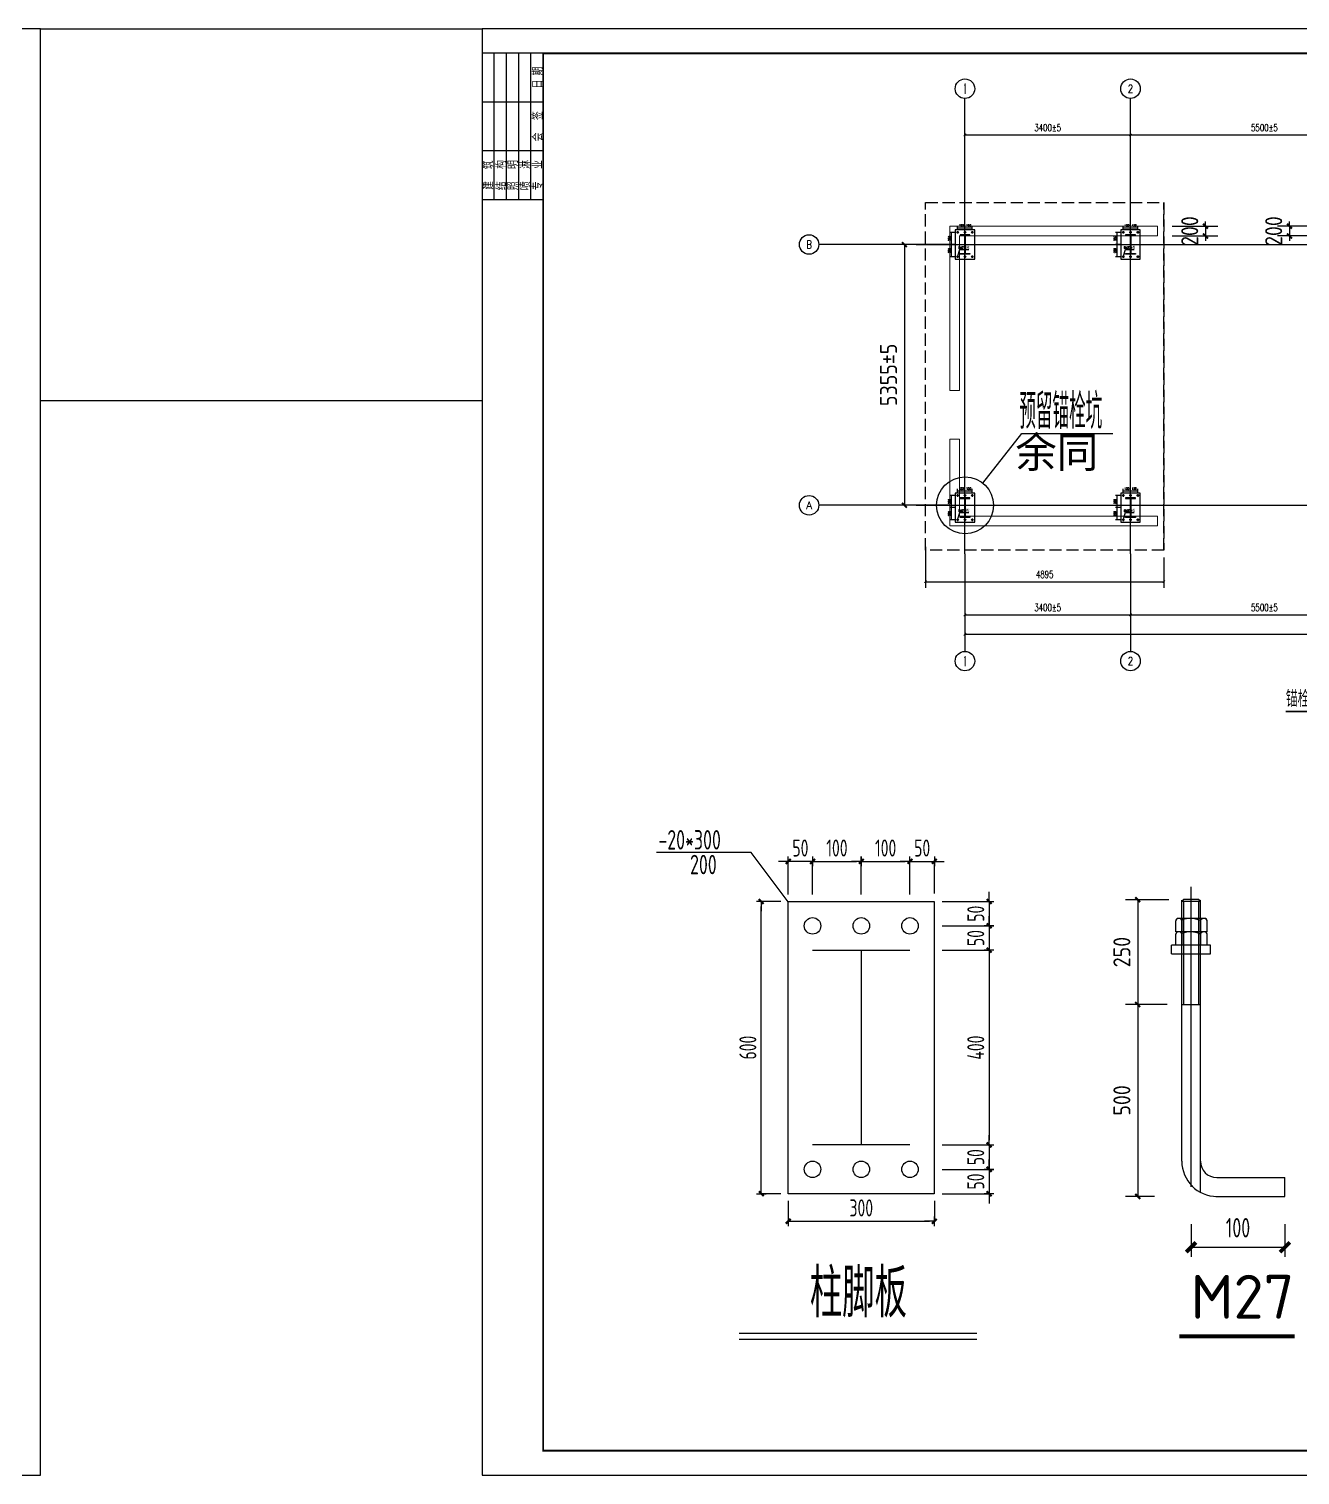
# Model space of a CAD drawing. Extents: x 1129386 to 1651949, y 463500 to 493200.
# Drawn here: x 1222314 to 1248415, y 463500 to 493200 of the extents above; entities that cross this region are included whole.
import ezdxf
from ezdxf.enums import TextEntityAlignment as Align

# ---------------------------------------------------------------- set-up
doc = ezdxf.new("R2010")
doc.units = 0
doc.header["$LTSCALE"] = 1000
doc.header["$MEASUREMENT"] = 0
for name, pattern in [('CENTER', [50.8, 31.75, -6.35, 6.35, -6.35]), ('DASH', [0.35, 0.25, -0.1]), ('DASHED', [4.8, 4, -0.8])]:
    doc.linetypes.add(name, pattern=pattern)
for name, color, linetype in [('1', 7, 'Continuous'), ('2', 3, 'CENTER'), ('3', 4, 'DASHED'), ('5', 2, 'Continuous'), ('8', 8, 'Continuous'), ('9', 3, 'Continuous'), ('AXIS', 3, 'Continuous'), ('AXIS_TEXT', 7, 'Continuous'), ('DIM_LEAD', 3, 'Continuous'), ('DIM_SYMB', 3, 'Continuous'), ('DOTE', 1, 'Continuous'), ('PUB_DIM', 3, 'Continuous'), ('PUB_TEXT', 7, 'Continuous')]:
    doc.layers.add(name, color=color, linetype=linetype)
doc.styles.add('_TCH_AXIS', font='COMPLEX', dxfattribs={"bigfont": 'GBCBIG'})
doc.styles.add('_TCH_DIM', font='SIMPLEX', dxfattribs={"bigfont": 'GBCBIG'})
doc.styles.add('COMPLEX', font='COMPLEX')
doc.styles.add('DIM_FONT', font='SIMPLEX', dxfattribs={"width": 0.7, "bigfont": 'GBCBIG'})
doc.styles.add('HZ', font='tssdeng.shx', dxfattribs={"width": 0.7, "bigfont": 'tssdchn.shx'})
doc.styles.get("Standard").update_dxf_attribs({"font": 'gbenor.shx', "bigfont": 'gbcbig.shx'})
doc.styles.add('TSSD_Rein', font='tssdeng.shx', dxfattribs={"width": 0.7, "bigfont": 'tssdchn.shx'})
doc.dimstyles.new('1-1', dxfattribs={"dimscale": 100, "dimtxt": 3.5, "dimasz": 1, "dimexe": 0, "dimexo": 1.5, "dimgap": 1, "dimtad": 1, "dimdec": 0, "dimzin": 0, "dimdsep": 46, "dimtxsty": 'HZ', "dimblk": 'TJDIM', "dimcen": 0, "dimclrd": 3, "dimclre": 3, "dimclrt": 7, "dimaunit": 1, "dimadec": 0, "dimazin": 0, "dimtfac": 1, "dimtdec": 0, "dimtix": 1, "dimtmove": 2, "dimatfit": 3, "dimldrblk": 'TJDIM', "dimfxl": 0, "dimtolj": 1, "dimarcsym": 0})
doc.dimstyles.new('_TCH_ARCH&&100', dxfattribs={"dimtxt": 400, "dimasz": 200, "dimexe": 200, "dimexo": 100, "dimgap": 200, "dimtad": 1, "dimdec": 0, "dimzin": 0, "dimdsep": 46, "dimtxsty": 'TSSD_Rein', "dimblk": 'ARCHTICK', "dimcen": 0.09, "dimclrd": 3, "dimclre": 3, "dimclrt": 7, "dimazin": 2, "dimtfac": 1, "dimtdec": 0, "dimtix": 1, "dimtmove": 2, "dimatfit": 3, "dimfxl": 0, "dimtolj": 1, "dimtzin": 0, "dimarcsym": 0})
doc.dimstyles.new('DIMN15', dxfattribs={"dimscale": 0.15, "dimtxt": 300, "dimasz": 100, "dimexe": 250, "dimexo": 300, "dimgap": 150, "dimtad": 1, "dimdec": 0, "dimzin": 0, "dimdsep": 46, "dimtxsty": 'DIM_FONT', "dimblk": 'ARCHTICK', "dimcen": 0.09, "dimclrt": 7, "dimazin": 2, "dimtfac": 1, "dimtdec": 0, "dimtix": 1, "dimtmove": 2, "dimatfit": 3, "dimldrblk": 'ARCHTICK', "dimfxl": 0, "dimtolj": 1, "dimtzin": 0, "dimarcsym": 0})
doc.dimstyles.new('DIMN50', dxfattribs={"dimscale": 0.5, "dimtxt": 300, "dimasz": 100, "dimexe": 250, "dimexo": 300, "dimgap": 150, "dimtad": 1, "dimdec": 0, "dimzin": 0, "dimdsep": 46, "dimtxsty": 'DIM_FONT', "dimblk": 'ARCHTICK', "dimcen": 0.09, "dimclrt": 7, "dimazin": 2, "dimtfac": 1, "dimtdec": 0, "dimtix": 1, "dimtmove": 2, "dimatfit": 3, "dimldrblk": 'ARCHTICK', "dimfxl": 0, "dimtolj": 1, "dimtzin": 0, "dimarcsym": 0})
doc.dimstyles.get("Standard").update_dxf_attribs({"dimscale": 100, "dimtxt": 3.5, "dimasz": 1, "dimexe": 2.5, "dimexo": 3, "dimgap": 1.5, "dimtad": 1, "dimdec": 0, "dimzin": 0, "dimdsep": 46, "dimtxsty": 'Standard', "dimblk": 'ARCHTICK', "dimcen": 0.09, "dimadec": 0, "dimazin": 0, "dimtfac": 1, "dimtdec": 0, "dimtix": 1, "dimtmove": 2, "dimatfit": 3, "dimldrblk": 'ARCHTICK', "dimfxl": 0, "dimtolj": 1, "dimtzin": 0, "dimarcsym": 0})

# ---------------------------------------------------------------- blocks, each defined once
blk = doc.blocks.new('_ArchTick')
at = {"color": 0, "linetype": 'ByBlock', "const_width": 0.4}
blk.add_lwpolyline([(-0.5, -0.5), (0.5, 0.5)], dxfattribs=at)
blk = doc.blocks.new('*D59')
at = {"layer": '1', "color": 3, "lineweight": -2}
for p, q in [((1246176, 468656), (1246176, 467980)), ((1248103, 468656), (1248103, 467980)), ((1246176, 468180), (1248103, 468180))]:
    blk.add_line(p, q, dxfattribs=at)
at = {"layer": 'Defpoints', "color": 0}
for p in [(1246176, 468756), (1248103, 468756), (1248103, 468180)]:
    blk.add_point(p, dxfattribs=at)
at = {"layer": '1', "color": 3, "lineweight": -2, "xscale": 200, "yscale": 200, "zscale": 200, "rotation": 180}
blk.add_blockref('_ArchTick', (1246176, 468180), dxfattribs=at)
at = {"layer": '1', "color": 3, "lineweight": -2, "xscale": 200, "yscale": 200, "zscale": 200}
blk.add_blockref('_ArchTick', (1248103, 468180), dxfattribs=at)
at = {"layer": '1', "color": 7, "insert": (1247140, 468580), "char_height": 400, "attachment_point": 5, "style": 'TSSD_Rein'}
blk.add_mtext('\\A1;100', dxfattribs=at)
blk = doc.blocks.new('TJDIM')
at = {"color": 2, "const_width": 0.45}
blk.add_lwpolyline([(-0.5, -0.5), (0.5, 0.5)], dxfattribs=at)
at = {"layer": '9', "color": 3, "linetype": 'Continuous'}
for p, q in [((0, 0), (-2, 0)), ((0, -1), (0, 1))]:
    blk.add_line(p, q, dxfattribs=at)
blk = doc.blocks.new('*D60')
at = {"layer": '1', "color": 3, "lineweight": -2}
for p, q in [((1238405, 475426), (1238405, 476103)), ((1239405, 475426), (1239405, 476103))]:
    blk.add_line(p, q, dxfattribs=at)
at = {"layer": '1', "color": 3, "linetype": 'ByBlock', "lineweight": -2}
blk.add_line((1238505, 476103), (1239305, 476103), dxfattribs=at)
at = {"layer": 'Defpoints', "color": 0}
for p in [(1239405, 476103), (1238405, 475276), (1239405, 475276)]:
    blk.add_point(p, dxfattribs=at)
at = {"layer": '1', "color": 3, "lineweight": -2, "xscale": 100, "yscale": 100, "zscale": 100, "rotation": 180}
blk.add_blockref('TJDIM', (1238405, 476103), dxfattribs=at)
at = {"layer": '1', "color": 3, "lineweight": -2, "xscale": 100, "yscale": 100, "zscale": 100}
blk.add_blockref('TJDIM', (1239405, 476103), dxfattribs=at)
at = {"layer": '1', "color": 7, "insert": (1238905, 476378), "char_height": 350, "attachment_point": 5, "style": 'HZ'}
blk.add_mtext('\\A1;100', dxfattribs=at)
blk = doc.blocks.new('*D61')
at = {"layer": '1', "color": 3, "linetype": 'ByBlock', "lineweight": -2}
for p, q in [((1237805, 476103), (1237705, 476103)), ((1238405, 476103), (1237905, 476103)), ((1238505, 476103), (1238605, 476103))]:
    blk.add_line(p, q, dxfattribs=at)
at = {"layer": '1', "color": 3, "lineweight": -2}
for p, q in [((1237905, 475426), (1237905, 476103)), ((1238405, 475426), (1238405, 476103))]:
    blk.add_line(p, q, dxfattribs=at)
at = {"layer": 'Defpoints', "color": 0}
for p in [(1237905, 476103), (1237905, 475276), (1238405, 475276)]:
    blk.add_point(p, dxfattribs=at)
at = {"layer": '1', "color": 3, "lineweight": -2, "xscale": 100, "yscale": 100, "zscale": 100}
blk.add_blockref('TJDIM', (1237905, 476103), dxfattribs=at)
at = {"layer": '1', "color": 3, "lineweight": -2, "xscale": 100, "yscale": 100, "zscale": 100, "rotation": 180}
blk.add_blockref('TJDIM', (1238405, 476103), dxfattribs=at)
at = {"layer": '1', "color": 7, "insert": (1238155, 476378), "char_height": 350, "attachment_point": 5, "style": 'HZ'}
blk.add_mtext('\\A1;50', dxfattribs=at)
blk = doc.blocks.new('*D62')
at = {"layer": '1', "color": 3, "lineweight": -2}
for p, q in [((1239405, 475426), (1239405, 476103)), ((1240405, 475426), (1240405, 476103))]:
    blk.add_line(p, q, dxfattribs=at)
at = {"layer": '1', "color": 3, "linetype": 'ByBlock', "lineweight": -2}
blk.add_line((1239505, 476103), (1240305, 476103), dxfattribs=at)
at = {"layer": 'Defpoints', "color": 0}
for p in [(1240405, 476103), (1239405, 475276), (1240405, 475276)]:
    blk.add_point(p, dxfattribs=at)
at = {"layer": '1', "color": 3, "lineweight": -2, "xscale": 100, "yscale": 100, "zscale": 100, "rotation": 180}
blk.add_blockref('TJDIM', (1239405, 476103), dxfattribs=at)
at = {"layer": '1', "color": 3, "lineweight": -2, "xscale": 100, "yscale": 100, "zscale": 100}
blk.add_blockref('TJDIM', (1240405, 476103), dxfattribs=at)
at = {"layer": '1', "color": 7, "insert": (1239905, 476378), "char_height": 350, "attachment_point": 5, "style": 'HZ'}
blk.add_mtext('\\A1;100', dxfattribs=at)
blk = doc.blocks.new('*D63')
at = {"layer": '1', "color": 3, "linetype": 'ByBlock', "lineweight": -2}
for p, q in [((1240305, 476103), (1240205, 476103)), ((1240405, 476103), (1240905, 476103)), ((1241005, 476103), (1241105, 476103))]:
    blk.add_line(p, q, dxfattribs=at)
at = {"layer": '1', "color": 3, "lineweight": -2}
for p, q in [((1240405, 475426), (1240405, 476103)), ((1240905, 475441), (1240905, 476103))]:
    blk.add_line(p, q, dxfattribs=at)
at = {"layer": 'Defpoints', "color": 0}
for p in [(1240905, 476103), (1240405, 475276), (1240905, 475291)]:
    blk.add_point(p, dxfattribs=at)
at = {"layer": '1', "color": 3, "lineweight": -2, "xscale": 100, "yscale": 100, "zscale": 100}
blk.add_blockref('TJDIM', (1240405, 476103), dxfattribs=at)
at = {"layer": '1', "color": 3, "lineweight": -2, "xscale": 100, "yscale": 100, "zscale": 100, "rotation": 180}
blk.add_blockref('TJDIM', (1240905, 476103), dxfattribs=at)
at = {"layer": '1', "color": 7, "insert": (1240655, 476378), "char_height": 350, "attachment_point": 5, "style": 'HZ'}
blk.add_mtext('\\A1;50', dxfattribs=at)
blk = doc.blocks.new('*D64')
at = {"layer": '1', "color": 3, "linetype": 'ByBlock', "lineweight": -2}
for p, q in [((1242030, 474879), (1242030, 474979)), ((1242030, 474779), (1242030, 474279)), ((1242030, 474179), (1242030, 474079))]:
    blk.add_line(p, q, dxfattribs=at)
at = {"layer": '1', "color": 3, "lineweight": -2}
for p, q in [((1241063, 474779), (1242030, 474779)), ((1241063, 474279), (1242030, 474279))]:
    blk.add_line(p, q, dxfattribs=at)
at = {"layer": 'Defpoints', "color": 0}
for p in [(1240913, 474779), (1240913, 474279), (1242030, 474279)]:
    blk.add_point(p, dxfattribs=at)
at = {"layer": '1', "color": 3, "lineweight": -2, "xscale": 100, "yscale": 100, "zscale": 100}
for p, rotation in [((1242030, 474779), 270), ((1242030, 474279), 90)]:
    blk.add_blockref('TJDIM', p, dxfattribs=dict(at, rotation=rotation))
at = {"layer": '1', "color": 7, "insert": (1241755, 474529), "char_height": 350, "attachment_point": 5, "rotation": 90, "style": 'HZ'}
blk.add_mtext('\\A1;50', dxfattribs=at)
blk = doc.blocks.new('*D65')
at = {"layer": '1', "color": 3, "lineweight": -2}
for p, q in [((1241063, 474279), (1242030, 474279)), ((1241063, 470279), (1242030, 470279))]:
    blk.add_line(p, q, dxfattribs=at)
at = {"layer": '1', "color": 3, "linetype": 'ByBlock', "lineweight": -2}
blk.add_line((1242030, 474179), (1242030, 470379), dxfattribs=at)
at = {"layer": 'Defpoints', "color": 0}
for p in [(1240913, 474279), (1240913, 470279), (1242030, 470279)]:
    blk.add_point(p, dxfattribs=at)
at = {"layer": '1', "color": 3, "lineweight": -2, "xscale": 100, "yscale": 100, "zscale": 100}
for p, rotation in [((1242030, 474279), 90), ((1242030, 470279), 270)]:
    blk.add_blockref('TJDIM', p, dxfattribs=dict(at, rotation=rotation))
at = {"layer": '1', "color": 7, "insert": (1241755, 472279), "char_height": 350, "attachment_point": 5, "rotation": 90, "style": 'HZ'}
blk.add_mtext('\\A1;400', dxfattribs=at)
blk = doc.blocks.new('*D66')
at = {"layer": '1', "color": 3, "linetype": 'ByBlock', "lineweight": -2}
for p, q in [((1242030, 470379), (1242030, 470479)), ((1242030, 470279), (1242030, 469779)), ((1242030, 469679), (1242030, 469579))]:
    blk.add_line(p, q, dxfattribs=at)
at = {"layer": '1', "color": 3, "lineweight": -2}
for p, q in [((1241063, 470279), (1242030, 470279)), ((1241063, 469779), (1242030, 469779))]:
    blk.add_line(p, q, dxfattribs=at)
at = {"layer": 'Defpoints', "color": 0}
for p in [(1240913, 470279), (1240913, 469779), (1242030, 469779)]:
    blk.add_point(p, dxfattribs=at)
at = {"layer": '1', "color": 3, "lineweight": -2, "xscale": 100, "yscale": 100, "zscale": 100}
for p, rotation in [((1242030, 470279), 270), ((1242030, 469779), 90)]:
    blk.add_blockref('TJDIM', p, dxfattribs=dict(at, rotation=rotation))
at = {"layer": '1', "color": 7, "insert": (1241755, 470029), "char_height": 350, "attachment_point": 5, "rotation": 90, "style": 'HZ'}
blk.add_mtext('\\A1;50', dxfattribs=at)
blk = doc.blocks.new('*D67')
at = {"layer": '1', "color": 3, "lineweight": -2}
for p, q in [((1237905, 469129), (1237905, 468712)), ((1240905, 469129), (1240905, 468712))]:
    blk.add_line(p, q, dxfattribs=at)
at = {"layer": '1', "color": 3, "linetype": 'ByBlock', "lineweight": -2}
blk.add_line((1238005, 468712), (1240805, 468712), dxfattribs=at)
at = {"layer": 'Defpoints', "color": 0}
for p in [(1237905, 469279), (1240905, 469279), (1240905, 468712)]:
    blk.add_point(p, dxfattribs=at)
at = {"layer": '1', "color": 3, "lineweight": -2, "xscale": 100, "yscale": 100, "zscale": 100, "rotation": 180}
blk.add_blockref('TJDIM', (1237905, 468712), dxfattribs=at)
at = {"layer": '1', "color": 3, "lineweight": -2, "xscale": 100, "yscale": 100, "zscale": 100}
blk.add_blockref('TJDIM', (1240905, 468712), dxfattribs=at)
at = {"layer": '1', "color": 7, "insert": (1239405, 468987), "char_height": 350, "attachment_point": 5, "style": 'HZ'}
blk.add_mtext('\\A1;300', dxfattribs=at)
blk = doc.blocks.new('*D68')
at = {"layer": '1', "color": 3, "lineweight": -2}
for p, q in [((1237755, 475279), (1237351, 475279)), ((1237755, 469279), (1237351, 469279))]:
    blk.add_line(p, q, dxfattribs=at)
at = {"layer": '1', "color": 3, "linetype": 'ByBlock', "lineweight": -2}
blk.add_line((1237351, 469379), (1237351, 475179), dxfattribs=at)
at = {"layer": 'Defpoints', "color": 0}
for p in [(1237351, 475279), (1237905, 475279), (1237905, 469279)]:
    blk.add_point(p, dxfattribs=at)
at = {"layer": '1', "color": 3, "lineweight": -2, "xscale": 100, "yscale": 100, "zscale": 100}
for p, rotation in [((1237351, 475279), 90), ((1237351, 469279), 270)]:
    blk.add_blockref('TJDIM', p, dxfattribs=dict(at, rotation=rotation))
at = {"layer": '1', "color": 7, "insert": (1237076, 472279), "char_height": 350, "attachment_point": 5, "rotation": 90, "style": 'HZ'}
blk.add_mtext('\\A1;600', dxfattribs=at)
blk = doc.blocks.new('*D69')
at = {"layer": '1', "color": 3, "lineweight": -2}
for p, q in [((1241063, 475279), (1242030, 475279)), ((1241063, 474779), (1242030, 474779))]:
    blk.add_line(p, q, dxfattribs=at)
at = {"layer": '1', "color": 3, "linetype": 'ByBlock', "lineweight": -2}
for p, q in [((1242030, 475379), (1242030, 475479)), ((1242030, 475279), (1242030, 474779)), ((1242030, 474679), (1242030, 474579))]:
    blk.add_line(p, q, dxfattribs=at)
at = {"layer": 'Defpoints', "color": 0}
for p in [(1240913, 475279), (1240913, 474779), (1242030, 474779)]:
    blk.add_point(p, dxfattribs=at)
at = {"layer": '1', "color": 3, "lineweight": -2, "xscale": 100, "yscale": 100, "zscale": 100}
for p, rotation in [((1242030, 475279), 270), ((1242030, 474779), 90)]:
    blk.add_blockref('TJDIM', p, dxfattribs=dict(at, rotation=rotation))
at = {"layer": '1', "color": 7, "insert": (1241755, 475029), "char_height": 350, "attachment_point": 5, "rotation": 90, "style": 'HZ'}
blk.add_mtext('\\A1;50', dxfattribs=at)
blk = doc.blocks.new('*D70')
at = {"layer": '1', "color": 3, "linetype": 'ByBlock', "lineweight": -2}
for p, q in [((1242030, 469879), (1242030, 469979)), ((1242030, 469779), (1242030, 469279)), ((1242030, 469179), (1242030, 469079))]:
    blk.add_line(p, q, dxfattribs=at)
at = {"layer": '1', "color": 3, "lineweight": -2}
for p, q in [((1241063, 469779), (1242030, 469779)), ((1241063, 469279), (1242030, 469279))]:
    blk.add_line(p, q, dxfattribs=at)
at = {"layer": 'Defpoints', "color": 0}
for p in [(1240913, 469779), (1240913, 469279), (1242030, 469279)]:
    blk.add_point(p, dxfattribs=at)
at = {"layer": '1', "color": 3, "lineweight": -2, "xscale": 100, "yscale": 100, "zscale": 100}
for p, rotation in [((1242030, 469779), 270), ((1242030, 469279), 90)]:
    blk.add_blockref('TJDIM', p, dxfattribs=dict(at, rotation=rotation))
at = {"layer": '1', "color": 7, "insert": (1241755, 469529), "char_height": 350, "attachment_point": 5, "rotation": 90, "style": 'HZ'}
blk.add_mtext('\\A1;50', dxfattribs=at)
blk = doc.blocks.new('*D9')
at = {"layer": 'Defpoints', "color": 0}
for p in [(-6649, 16973), (-6499, 17069), (-6499, 16973)]:
    blk.add_point(p, dxfattribs=at)
at = {"layer": 'PUB_DIM', "color": 0, "lineweight": -2}
for p, q in [((-6649, 17018), (-6649, 17107)), ((-6649, 17069), (-6499, 17069)), ((-6499, 17018), (-6499, 17107))]:
    blk.add_line(p, q, dxfattribs=at)
at = {"layer": 'PUB_DIM', "color": 0, "lineweight": -2, "xscale": 15, "yscale": 15, "zscale": 15, "rotation": 180}
blk.add_blockref('_ArchTick', (-6649, 17069), dxfattribs=at)
at = {"layer": 'PUB_DIM', "color": 0, "lineweight": -2, "xscale": 15, "yscale": 15, "zscale": 15}
blk.add_blockref('_ArchTick', (-6499, 17069), dxfattribs=at)
at = {"layer": 'PUB_DIM', "color": 7, "insert": (-6574, 17114), "char_height": 45, "attachment_point": 5, "style": 'DIM_FONT'}
blk.add_mtext('\\A1;150', dxfattribs=at)
blk = doc.blocks.new('*D10')
at = {"layer": 'Defpoints', "color": 0}
for p in [(-6499, 16973), (-6349, 17069), (-6349, 16973)]:
    blk.add_point(p, dxfattribs=at)
at = {"layer": 'PUB_DIM', "color": 0, "lineweight": -2}
for p, q in [((-6499, 17018), (-6499, 17107)), ((-6499, 17069), (-6349, 17069)), ((-6349, 17018), (-6349, 17107))]:
    blk.add_line(p, q, dxfattribs=at)
at = {"layer": 'PUB_DIM', "color": 0, "lineweight": -2, "xscale": 15, "yscale": 15, "zscale": 15, "rotation": 180}
blk.add_blockref('_ArchTick', (-6499, 17069), dxfattribs=at)
at = {"layer": 'PUB_DIM', "color": 0, "lineweight": -2, "xscale": 15, "yscale": 15, "zscale": 15}
blk.add_blockref('_ArchTick', (-6349, 17069), dxfattribs=at)
at = {"layer": 'PUB_DIM', "color": 7, "insert": (-6424, 17114), "char_height": 45, "attachment_point": 5, "style": 'DIM_FONT'}
blk.add_mtext('\\A1;150', dxfattribs=at)
blk = doc.blocks.new('*D11')
at = {"layer": 'Defpoints', "color": 0}
for p in [(-6773, 16973), (-6649, 16973), (-6649, 16723)]:
    blk.add_point(p, dxfattribs=at)
at = {"layer": 'PUB_DIM', "color": 0, "lineweight": -2}
for p, q in [((-6694, 16973), (-6810, 16973)), ((-6773, 16723), (-6773, 16973)), ((-6694, 16723), (-6810, 16723))]:
    blk.add_line(p, q, dxfattribs=at)
at = {"layer": 'PUB_DIM', "color": 0, "lineweight": -2, "xscale": 15, "yscale": 15, "zscale": 15}
for p, rotation in [((-6773, 16973), 90), ((-6773, 16723), 270)]:
    blk.add_blockref('_ArchTick', p, dxfattribs=dict(at, rotation=rotation))
at = {"layer": 'PUB_DIM', "color": 7, "insert": (-6818, 16848), "char_height": 45, "attachment_point": 5, "rotation": 90, "style": 'DIM_FONT'}
blk.add_mtext('\\A1;250', dxfattribs=at)
blk = doc.blocks.new('*D12')
at = {"layer": 'Defpoints', "color": 0}
for p in [(-6773, 16723), (-6649, 16723), (-6649, 16473)]:
    blk.add_point(p, dxfattribs=at)
at = {"layer": 'PUB_DIM', "color": 0, "lineweight": -2}
for p, q in [((-6694, 16723), (-6810, 16723)), ((-6773, 16473), (-6773, 16723)), ((-6694, 16473), (-6810, 16473))]:
    blk.add_line(p, q, dxfattribs=at)
at = {"layer": 'PUB_DIM', "color": 0, "lineweight": -2, "xscale": 15, "yscale": 15, "zscale": 15}
for p, rotation in [((-6773, 16723), 90), ((-6773, 16473), 270)]:
    blk.add_blockref('_ArchTick', p, dxfattribs=dict(at, rotation=rotation))
at = {"layer": 'PUB_DIM', "color": 7, "insert": (-6818, 16598), "char_height": 45, "attachment_point": 5, "rotation": 90, "style": 'DIM_FONT'}
blk.add_mtext('\\A1;250', dxfattribs=at)
blk = doc.blocks.new('*D409')
at = {"layer": 'AXIS', "color": 0, "lineweight": -2}
for p, q in [((1241533, 489922), (1241533, 491147)), ((1241533, 491022), (1244933, 491022)), ((1244933, 489922), (1244933, 491147))]:
    blk.add_line(p, q, dxfattribs=at)
at = {"layer": 'Defpoints', "color": 0}
for p in [(1244933, 491022), (1241533, 489772), (1244933, 489772)]:
    blk.add_point(p, dxfattribs=at)
at = {"layer": 'AXIS', "color": 0, "lineweight": -2, "xscale": 50, "yscale": 50, "zscale": 50, "rotation": 180}
blk.add_blockref('_ArchTick', (1241533, 491022), dxfattribs=at)
at = {"layer": 'AXIS', "color": 0, "lineweight": -2, "xscale": 50, "yscale": 50, "zscale": 50}
blk.add_blockref('_ArchTick', (1244933, 491022), dxfattribs=at)
at = {"layer": 'AXIS', "color": 7, "insert": (1243233, 491172), "char_height": 150, "attachment_point": 5, "style": 'DIM_FONT'}
blk.add_mtext('\\A1;3400%%P5', dxfattribs=at)
blk = doc.blocks.new('*D410')
at = {"layer": 'AXIS', "color": 0, "lineweight": -2}
for p, q in [((1244933, 489922), (1244933, 491147)), ((1244933, 491022), (1250433, 491022)), ((1250433, 489922), (1250433, 491147))]:
    blk.add_line(p, q, dxfattribs=at)
at = {"layer": 'Defpoints', "color": 0}
for p in [(1250433, 491022), (1244933, 489772), (1250433, 489772)]:
    blk.add_point(p, dxfattribs=at)
at = {"layer": 'AXIS', "color": 0, "lineweight": -2, "xscale": 50, "yscale": 50, "zscale": 50, "rotation": 180}
blk.add_blockref('_ArchTick', (1244933, 491022), dxfattribs=at)
at = {"layer": 'AXIS', "color": 0, "lineweight": -2, "xscale": 50, "yscale": 50, "zscale": 50}
blk.add_blockref('_ArchTick', (1250433, 491022), dxfattribs=at)
at = {"layer": 'AXIS', "color": 7, "insert": (1247683, 491172), "char_height": 150, "attachment_point": 5, "style": 'DIM_FONT'}
blk.add_mtext('\\A1;5500%%P5', dxfattribs=at)
blk = doc.blocks.new('*D413')
at = {"layer": 'AXIS', "color": 0, "lineweight": -2}
for p, q in [((1241533, 482267), (1241533, 481042)), ((1244933, 482267), (1244933, 481042)), ((1241533, 481167), (1244933, 481167))]:
    blk.add_line(p, q, dxfattribs=at)
at = {"layer": 'Defpoints', "color": 0}
for p in [(1241533, 482417), (1244933, 482417), (1244933, 481167)]:
    blk.add_point(p, dxfattribs=at)
at = {"layer": 'AXIS', "color": 0, "lineweight": -2, "xscale": 50, "yscale": 50, "zscale": 50, "rotation": 180}
blk.add_blockref('_ArchTick', (1241533, 481167), dxfattribs=at)
at = {"layer": 'AXIS', "color": 0, "lineweight": -2, "xscale": 50, "yscale": 50, "zscale": 50}
blk.add_blockref('_ArchTick', (1244933, 481167), dxfattribs=at)
at = {"layer": 'AXIS', "color": 7, "insert": (1243233, 481317), "char_height": 150, "attachment_point": 5, "style": 'DIM_FONT'}
blk.add_mtext('\\A1;3400%%P5', dxfattribs=at)
blk = doc.blocks.new('*D414')
at = {"layer": 'AXIS', "color": 0, "lineweight": -2}
for p, q in [((1244933, 482267), (1244933, 481042)), ((1250433, 482267), (1250433, 481042)), ((1244933, 481167), (1250433, 481167))]:
    blk.add_line(p, q, dxfattribs=at)
at = {"layer": 'Defpoints', "color": 0}
for p in [(1244933, 482417), (1250433, 482417), (1250433, 481167)]:
    blk.add_point(p, dxfattribs=at)
at = {"layer": 'AXIS', "color": 0, "lineweight": -2, "xscale": 50, "yscale": 50, "zscale": 50, "rotation": 180}
blk.add_blockref('_ArchTick', (1244933, 481167), dxfattribs=at)
at = {"layer": 'AXIS', "color": 0, "lineweight": -2, "xscale": 50, "yscale": 50, "zscale": 50}
blk.add_blockref('_ArchTick', (1250433, 481167), dxfattribs=at)
at = {"layer": 'AXIS', "color": 7, "insert": (1247683, 481317), "char_height": 150, "attachment_point": 5, "style": 'DIM_FONT'}
blk.add_mtext('\\A1;5500%%P5', dxfattribs=at)
blk = doc.blocks.new('*D417')
at = {"layer": 'AXIS', "color": 0, "lineweight": -2}
for p, q in [((1241533, 482267), (1241533, 480642)), ((1261433, 482267), (1261433, 480642)), ((1241533, 480767), (1261433, 480767))]:
    blk.add_line(p, q, dxfattribs=at)
at = {"layer": 'Defpoints', "color": 0}
for p in [(1241533, 482417), (1261433, 482417), (1261433, 480767)]:
    blk.add_point(p, dxfattribs=at)
at = {"layer": 'AXIS', "color": 0, "lineweight": -2, "xscale": 50, "yscale": 50, "zscale": 50, "rotation": 180}
blk.add_blockref('_ArchTick', (1241533, 480767), dxfattribs=at)
at = {"layer": 'AXIS', "color": 0, "lineweight": -2, "xscale": 50, "yscale": 50, "zscale": 50}
blk.add_blockref('_ArchTick', (1261433, 480767), dxfattribs=at)
at = {"layer": 'AXIS', "color": 7, "insert": (1251483, 480917), "char_height": 150, "attachment_point": 5, "style": 'DIM_FONT'}
blk.add_mtext('\\A1;19900%%P10', dxfattribs=at)
blk = doc.blocks.new('_AXISO')
blk.add_circle((0, 0), 0.5)
at = {"layer": 'AXIS_TEXT', "style": 'COMPLEX', "width": 1.041667}
blk.add_attdef('A', text='', height=0.56, dxfattribs=at).set_placement((-0.25, -0.28), (0.25, -0.28), align=Align.FIT)
blk = doc.blocks.new('*D418')
at = {"color": 0, "lineweight": -2}
for p, q in [((1241230, 488772), (1240040, 488772)), ((1240290, 488772), (1240290, 483417)), ((1241230, 483417), (1240040, 483417))]:
    blk.add_line(p, q, dxfattribs=at)
at = {"layer": 'Defpoints', "color": 0}
for p in [(1241530, 488772), (1240290, 483417), (1241530, 483417)]:
    blk.add_point(p, dxfattribs=at)
at = {"color": 0, "lineweight": -2, "xscale": 100, "yscale": 100, "zscale": 100}
for p, rotation in [((1240290, 488772), 90), ((1240290, 483417), 270)]:
    blk.add_blockref('_ArchTick', p, dxfattribs=dict(at, rotation=rotation))
at = {"color": 0, "insert": (1239965, 486095), "char_height": 350, "attachment_point": 5, "rotation": 90}
blk.add_mtext('\\A1;5355%%P5', dxfattribs=at)
blk = doc.blocks.new('*D419')
at = {"color": 0, "lineweight": -2}
for p, q in [((1248198, 489148), (1248198, 489248)), ((1249188, 489148), (1247948, 489148)), ((1249188, 488948), (1247948, 488948)), ((1248198, 489148), (1248198, 488948)), ((1248198, 488948), (1248198, 488848))]:
    blk.add_line(p, q, dxfattribs=at)
at = {"layer": 'Defpoints', "color": 0}
for p in [(1248198, 488948), (1249488, 489148), (1249488, 488948)]:
    blk.add_point(p, dxfattribs=at)
at = {"color": 0, "lineweight": -2, "xscale": 100, "yscale": 100, "zscale": 100}
for p, rotation in [((1248198, 489148), 270), ((1248198, 488948), 90)]:
    blk.add_blockref('_ArchTick', p, dxfattribs=dict(at, rotation=rotation))
at = {"color": 0, "insert": (1247873, 489048), "char_height": 350, "attachment_point": 5, "rotation": 90}
blk.add_mtext('\\A1;200', dxfattribs=at)
blk = doc.blocks.new('*D420')
at = {"color": 0, "lineweight": -2}
for p, q in [((1246474, 489148), (1246474, 489248)), ((1245788, 489148), (1246724, 489148)), ((1245788, 488948), (1246724, 488948)), ((1246474, 489148), (1246474, 488948)), ((1246474, 488948), (1246474, 488848))]:
    blk.add_line(p, q, dxfattribs=at)
at = {"layer": 'Defpoints', "color": 0}
for p in [(1245488, 489148), (1245488, 488948), (1246474, 488948)]:
    blk.add_point(p, dxfattribs=at)
at = {"color": 0, "lineweight": -2, "xscale": 100, "yscale": 100, "zscale": 100}
for p, rotation in [((1246474, 489148), 270), ((1246474, 488948), 90)]:
    blk.add_blockref('_ArchTick', p, dxfattribs=dict(at, rotation=rotation))
at = {"color": 0, "insert": (1246149, 489048), "char_height": 350, "attachment_point": 5, "rotation": 90}
blk.add_mtext('\\A1;200', dxfattribs=at)
blk = doc.blocks.new('*D425')
at = {"color": 0, "lineweight": -2}
for p, q in [((1245721, 475317), (1244831, 475317)), ((1245081, 475317), (1245081, 473165)), ((1245683, 473165), (1244831, 473165))]:
    blk.add_line(p, q, dxfattribs=at)
at = {"layer": 'Defpoints', "color": 0}
for p in [(1246021, 475317), (1245081, 473165), (1245983, 473165)]:
    blk.add_point(p, dxfattribs=at)
at = {"color": 0, "lineweight": -2, "xscale": 100, "yscale": 100, "zscale": 100}
for p, rotation in [((1245081, 475317), 90), ((1245081, 473165), 270)]:
    blk.add_blockref('_ArchTick', p, dxfattribs=dict(at, rotation=rotation))
at = {"color": 0, "insert": (1244756, 474241), "char_height": 350, "attachment_point": 5, "rotation": 90}
blk.add_mtext('\\A1;250', dxfattribs=at)
blk = doc.blocks.new('*D426')
at = {"color": 0, "lineweight": -2}
for p, q in [((1245683, 473165), (1244831, 473165)), ((1245081, 473165), (1245081, 469223)), ((1245424, 469223), (1244831, 469223))]:
    blk.add_line(p, q, dxfattribs=at)
at = {"layer": 'Defpoints', "color": 0}
for p in [(1245983, 473165), (1245081, 469223), (1245724, 469223)]:
    blk.add_point(p, dxfattribs=at)
at = {"color": 0, "lineweight": -2, "xscale": 100, "yscale": 100, "zscale": 100}
for p, rotation in [((1245081, 473165), 90), ((1245081, 469223), 270)]:
    blk.add_blockref('_ArchTick', p, dxfattribs=dict(at, rotation=rotation))
at = {"color": 0, "insert": (1244756, 471194), "char_height": 350, "attachment_point": 5, "rotation": 90}
blk.add_mtext('\\A1;500', dxfattribs=at)
blk = doc.blocks.new('*D440')
at = {"layer": 'AXIS', "color": 0, "lineweight": -2}
for p, q in [((1240723, 482567), (1240723, 481723)), ((1245618, 482343), (1245618, 481723)), ((1240723, 481848), (1245618, 481848))]:
    blk.add_line(p, q, dxfattribs=at)
at = {"layer": 'Defpoints', "color": 0}
for p in [(1240723, 482717), (1245618, 482493), (1245618, 481848)]:
    blk.add_point(p, dxfattribs=at)
at = {"layer": 'AXIS', "color": 0, "lineweight": -2, "xscale": 50, "yscale": 50, "zscale": 50, "rotation": 180}
blk.add_blockref('_ArchTick', (1240723, 481848), dxfattribs=at)
at = {"layer": 'AXIS', "color": 0, "lineweight": -2, "xscale": 50, "yscale": 50, "zscale": 50}
blk.add_blockref('_ArchTick', (1245618, 481848), dxfattribs=at)
at = {"layer": 'AXIS', "color": 7, "insert": (1243171, 481998), "char_height": 150, "attachment_point": 5, "style": 'DIM_FONT'}
blk.add_mtext('\\A1;4895', dxfattribs=at)
blk = doc.blocks.new('ew43 434tr34')
for p, q in [((-6698.6, 17022.7), (-6698.6, 16422.7)), ((-6298.6, 17022.7), (-6698.6, 17022.7)), ((-6623.6, 16972.7), (-6673.6, 16972.7)), ((-6648.6, 16997.7), (-6648.6, 16947.7)), ((-6473.6, 16972.7), (-6523.6, 16972.7)), ((-6498.6, 16997.7), (-6498.6, 16947.7)), ((-6323.6, 16972.7), (-6373.6, 16972.7)), ((-6348.6, 16997.7), (-6348.6, 16947.7)), ((-6298.6, 16422.7), (-6298.6, 17022.7)), ((-6498.6, 16922.7), (-6498.6, 16522.7)), ((-6698.6, 16422.7), (-6298.6, 16422.7)), ((-6623.6, 16472.7), (-6673.6, 16472.7)), ((-6648.6, 16497.7), (-6648.6, 16447.7)), ((-6473.6, 16472.7), (-6523.6, 16472.7)), ((-6498.6, 16497.7), (-6498.6, 16447.7)), ((-6323.6, 16472.7), (-6373.6, 16472.7)), ((-6348.6, 16497.7), (-6348.6, 16447.7))]:
    blk.add_line(p, q)
for points in [[(-6598.6, 16909.7), (-6398.6, 16909.7), (-6398.6, 16922.7), (-6598.6, 16922.7)], [(-6501.6, 16922.7), (-6495.6, 16922.7), (-6495.6, 16522.7), (-6501.6, 16522.7)], [(-6598.6, 16535.7), (-6398.6, 16535.7), (-6398.6, 16522.7), (-6598.6, 16522.7)]]:
    blk.add_lwpolyline(points, close=True)
for centre in [(-6648.6, 16972.7), (-6498.6, 16972.7), (-6348.6, 16972.7), (-6648.6, 16472.7), (-6498.6, 16472.7), (-6348.6, 16472.7)]:
    blk.add_circle(centre, 15)
at = {"layer": 'DIM_LEAD'}
for p, q in [((-6648.6, 16472.7), (-6604.3, 16621.4)), ((-6604.3, 16621.4), (-6422, 16621.4))]:
    blk.add_line(p, q, dxfattribs=at)
at = {"layer": 'PUB_TEXT', "style": '_TCH_DIM', "width": 0.705882}
blk.add_text('6M27', height=44.62, dxfattribs=at).set_placement((-6634.1, 16637.2))
at = {"layer": 'PUB_TEXT', "style": '_TCH_DIM'}
blk.add_text('锚栓', height=50.64, dxfattribs=at).set_placement((-6508.1, 16637.2))
at = {"layer": 'PUB_DIM'}
for p1, p2, distance, picture, middle in [((-6648.6, 16722.7), (-6648.6, 16972.7), 124, '*D11', (-6817.5, 16847.7)), ((-6648.6, 16972.7), (-6498.6, 16972.7), 96.8, '*D9', (-6573.6, 17114.5)), ((-6498.6, 16972.7), (-6348.6, 16972.7), 96.8, '*D10', (-6423.6, 17114.5)), ((-6648.6, 16472.7), (-6648.6, 16722.7), 124, '*D12', (-6817.5, 16597.7))]:
    dim = blk.add_aligned_dim(p1=p1, p2=p2, distance=distance, dimstyle='DIMN15', dxfattribs=at)
    dim.commit()
    dim.dimension.update_dxf_attribs({"geometry": picture, "text_midpoint": middle})

msp = doc.modelspace()

# ---------------------------------------------------------------- linework, layer by layer
for p, q in [((1231622.6, 489695.3), (1232872.6, 489695.3)), ((1241903.6, 483872), (1242701.3, 484888)), ((1242701.3, 484888), (1244567.3, 484888))]:
    msp.add_line(p, q)
msp.add_circle((1241536.4, 483417), 584.7)
at = {"layer": '1', "ltscale": 8}
for p, q in [((1232872.6, 492700), (1231622.6, 492700)), ((1231864.6, 489695.3), (1231864.6, 492700)), ((1232122.6, 489695.3), (1232122.6, 492700)), ((1232372.6, 489695.3), (1232372.6, 492700)), ((1232622.6, 489695.3), (1232622.6, 492700)), ((1231622.6, 491702.2), (1232872.6, 491702.2)), ((1231622.6, 490699.9), (1232872.6, 490699.9))]:
    msp.add_line(p, q, dxfattribs=at)
at = {"layer": '1', "color": 7, "linetype": 'DASH', "lineweight": 30}
for p, q in [((1240723.4, 482492.9), (1240723.4, 489637.9)), ((1240723.4, 489637.9), (1245618.4, 489637.9)), ((1240723.4, 489637.9), (1245618.4, 489637.9)), ((1240723.4, 482492.9), (1240723.4, 489637.9)), ((1245618.4, 489637.9), (1245618.4, 482492.9)), ((1245618.4, 482492.9), (1245618.4, 489637.9)), ((1245618.4, 482492.9), (1240723.4, 482492.9)), ((1245618.4, 482492.9), (1240723.4, 482492.9))]:
    msp.add_line(p, q, dxfattribs=at)
at = {"layer": '1', "color": 2, "linetype": 'Continuous', "lineweight": 13}
for p, q in [((1245488.4, 489147.9), (1241223.4, 489147.9)), ((1241223.4, 489147.9), (1241223.4, 485775.4)), ((1241223.4, 485775.4), (1241223.4, 489147.9)), ((1245488.4, 489147.9), (1241223.4, 489147.9)), ((1241423.4, 488947.9), (1241423.4, 485775.4)), ((1245488.4, 488947.9), (1241423.4, 488947.9)), ((1241423.4, 485775.4), (1241423.4, 488947.9)), ((1245488.4, 488947.9), (1241423.4, 488947.9)), ((1245488.4, 488947.9), (1245488.4, 489147.9)), ((1245488.4, 489147.9), (1245488.4, 488947.9)), ((1241423.4, 485775.4), (1241223.4, 485775.4)), ((1241423.4, 485775.4), (1241223.4, 485775.4)), ((1241223.4, 484775.4), (1241223.4, 482992.9)), ((1241423.4, 484775.4), (1241223.4, 484775.4)), ((1241223.4, 482992.9), (1241223.4, 484775.4)), ((1241423.4, 484775.4), (1241223.4, 484775.4)), ((1241423.4, 484775.4), (1241423.4, 483192.9)), ((1241423.4, 483192.9), (1241423.4, 484775.4)), ((1241223.4, 482992.9), (1245488.4, 482992.9)), ((1241223.4, 482992.9), (1245488.4, 482992.9)), ((1241423.4, 483192.9), (1245488.4, 483192.9)), ((1241423.4, 483192.9), (1245488.4, 483192.9)), ((1245488.4, 482992.9), (1245488.4, 483192.9)), ((1245488.4, 482992.9), (1245488.4, 483192.9))]:
    msp.add_line(p, q, dxfattribs=at)
at = {"layer": '1', "color": 1}
for p, q in [((1237145, 476283), (1235200.8, 476283)), ((1237904.6, 475275.7), (1237145, 476283)), ((1238404.6, 474279.3), (1240404.6, 474279.3)), ((1239404.6, 474279.3), (1239404.6, 470279.3)), ((1240404.6, 470279.3), (1238404.6, 470279.3))]:
    msp.add_line(p, q, dxfattribs=at)
at = {"layer": '1'}
msp.add_line((1236900.7, 466294.1), (1241777.6, 466294.1), dxfattribs=at)
at = {"layer": '1', "ltscale": 0.5}
for points in [[(1180504.1, 463500.1), (1222554, 463500.1), (1222554, 493200), (1180504.1, 493200)], [(1231622.6, 463500.1), (1273672.5, 463500.1), (1273672.5, 493200), (1231622.6, 493200)]]:
    msp.add_lwpolyline(points, close=True, dxfattribs=at)
at = {"layer": '1', "color": 8}
msp.add_lwpolyline([(1222554, 493200), (1231622.6, 493200), (1231622.6, 485558.9), (1222554, 485558.9)], close=True, dxfattribs=at)
at = {"layer": '1', "color": 1}
msp.add_lwpolyline([(1240904.6, 475279.3), (1240904.6, 469279.3), (1237904.6, 469279.3), (1237904.6, 475279.3)], close=True, dxfattribs=at)
at = {"layer": '1', "const_width": 78.8}
msp.add_lwpolyline([(1245938.6, 466348.2), (1248301.1, 466348.2)], dxfattribs=at)
at = {"layer": '1', "color": 1}
for centre in [(1238404.6, 474779.3), (1239404.6, 474779.3), (1240404.6, 474779.3), (1238404.6, 469779.3), (1239404.6, 469779.3), (1240404.6, 469779.3)]:
    msp.add_circle(centre, 169.1, dxfattribs=at)
at = {"layer": '2', "color": 3, "linetype": 'CENTER'}
msp.add_line((1246176.3, 469417), (1246176.3, 475579.5), dxfattribs=at)
at = {"layer": '3', "color": 4, "linetype": 'DASHED'}
for p, q in [((1245985, 473164.6), (1245985, 475308.9)), ((1246020.9, 475291.4), (1246020.9, 473164.6)), ((1246331.2, 475291.4), (1246331.2, 473164.6)), ((1246367.7, 473164.6), (1246367.7, 475308.9)), ((1245982.6, 473164.6), (1246368.5, 473164.6))]:
    msp.add_line(p, q, dxfattribs=at)
at = {"layer": '5', "color": 2, "linetype": 'Continuous'}
for p, q in [((1245982.6, 475287.7), (1246021, 475317.5)), ((1245982.6, 475287.7), (1246368.3, 475287.7)), ((1245985, 474933.4), (1245985, 475291.4)), ((1246331.1, 475317.5), (1246021, 475317.5)), ((1246368.3, 475287.7), (1246331.1, 475317.5)), ((1246367.7, 474933.4), (1246367.7, 475291.4)), ((1246457.9, 474931.6), (1245909.7, 474931.6)), ((1245985, 474933.4), (1245985, 474384.9)), ((1246367.7, 474933.4), (1246367.7, 474384.9)), ((1245863.7, 474656), (1245863.7, 474885.7)), ((1246503.8, 474656), (1245863.7, 474656)), ((1245863.7, 474380.6), (1245863.7, 474610.3)), ((1246457.9, 474656.2), (1245909.7, 474656.2)), ((1246503.8, 474656), (1246503.8, 474885.7)), ((1246503.8, 474380.6), (1246503.8, 474610.3)), ((1246577.8, 474384.2), (1245773.2, 474384.2)), ((1245773.2, 474204.6), (1245773.2, 474384.2)), ((1246577.8, 474204.6), (1246577.8, 474384.2)), ((1245773.2, 474204.6), (1246577.8, 474204.6)), ((1245985, 469948.3), (1245985, 473164.6)), ((1246367.7, 469308.8), (1246367.7, 473164.6)), ((1246705.2, 469610.8), (1248102.8, 469610.8)), ((1248102.8, 469223.1), (1248102.8, 469610.8)), ((1246684.2, 469223.1), (1248102.8, 469223.1))]:
    msp.add_line(p, q, dxfattribs=at)
for centre, radius, start, end in [((1245909.7, 474885.7), 45.9, 90, 180), ((1245922.8, 474866.1), 67, 25.51716, 150.39539), ((1246165.9, 474429.5), 502.2, 66.00584, 111.03366), ((1246437.1, 474859.4), 73.7, 25.17091, 158.41632), ((1246457.9, 474885.7), 45.9, 0, 90), ((1245909.7, 474610.3), 45.9, 90, 180), ((1245922.8, 474590.7), 67, 25.51716, 150.39539), ((1246162.3, 474214.5), 442.4, 62.47336, 113.54569), ((1246437.1, 474584), 73.7, 25.17091, 158.41632), ((1246457.9, 474610.3), 45.9, 0, 90), ((1246710.6, 469948.3), 725.6, 180, 270), ((1246705.2, 469948.3), 337.5, 180, 270)]:
    msp.add_arc(centre, radius, start, end, dxfattribs=at)
at = {"layer": '8'}
msp.add_line((1236900.7, 466414.1), (1241777.6, 466414.1), dxfattribs=at)
at = {"layer": '8', "ltscale": 0.5, "const_width": 40}
msp.add_lwpolyline([(1232872.6, 464000.1), (1273172.5, 464000.1), (1273172.5, 492700), (1232872.6, 492700)], close=True, dxfattribs=at)
at = {"layer": 'AXIS'}
for p, q in [((1241533.4, 489772), (1241533.4, 491772)), ((1244933.4, 489772), (1244933.4, 491772)), ((1240533.4, 488772), (1238533.4, 488772)), ((1240533.4, 483417), (1238533.4, 483417)), ((1241533.4, 482417), (1241533.4, 480417)), ((1244933.4, 482417), (1244933.4, 480417))]:
    msp.add_line(p, q, dxfattribs=at)
at = {"layer": 'DIM_SYMB', "const_width": 35}
msp.add_lwpolyline([(1248121.7, 479181.7), (1249848.7, 479181.7)], dxfattribs=at)
at = {"layer": 'DOTE'}
for p, q in [((1241533.4, 482417), (1241533.4, 489772)), ((1244933.4, 482417), (1244933.4, 489772)), ((1240533.4, 488772), (1262433.4, 488772)), ((1240533.4, 483417), (1262433.4, 483417))]:
    msp.add_line(p, q, dxfattribs=at)

# ---------------------------------------------------------------- block references
for p in [(1248032, 472049.4), (1251432, 472049.4), (1248032, 466646), (1251432, 466646)]:
    msp.add_blockref('ew43 434tr34', p)
at = {"layer": 'AXIS'}
ref = msp.add_blockref('_AXISO', (1241533.4, 491972), dxfattribs=dict(at, xscale=400, yscale=400, zscale=400))
ref.add_attrib('A', '1', dxfattribs={"layer": 'AXIS_TEXT', "height": 208.1, "style": '_TCH_AXIS', "width": 0.555556}).set_placement((1241508.6, 491868), (1241558.2, 491868), align=Align.FIT)
ref = msp.add_blockref('_AXISO', (1244933.4, 491972), dxfattribs=dict(at, xscale=400, yscale=400, zscale=400))
ref.add_attrib('A', '2', dxfattribs={"layer": 'AXIS_TEXT', "height": 164.4, "style": '_TCH_AXIS'}).set_placement((1244878.6, 491889.8), (1244988.2, 491889.8), align=Align.FIT)
ref = msp.add_blockref('_AXISO', (1238333.4, 488772), dxfattribs=dict(at, xscale=400, yscale=400, zscale=400))
ref.add_attrib('A', 'B', dxfattribs={"layer": 'AXIS_TEXT', "height": 164.4, "style": '_TCH_AXIS', "width": 0.823529}).set_placement((1238278.6, 488689.8), (1238388.2, 488689.8), align=Align.FIT)
ref = msp.add_blockref('_AXISO', (1238333.4, 483417), dxfattribs=dict(at, xscale=400, yscale=400, zscale=400))
ref.add_attrib('A', 'A', dxfattribs={"layer": 'AXIS_TEXT', "height": 156.3, "style": '_TCH_AXIS', "width": 0.888889}).set_placement((1238273.9, 483338.9), (1238392.9, 483338.9), align=Align.FIT)
ref = msp.add_blockref('_AXISO', (1241533.4, 480217), dxfattribs=dict(at, xscale=400, yscale=400, zscale=400))
ref.add_attrib('A', '1', dxfattribs={"layer": 'AXIS_TEXT', "height": 208.1, "style": '_TCH_AXIS', "width": 0.555556}).set_placement((1241508.6, 480113), (1241558.2, 480113), align=Align.FIT)
ref = msp.add_blockref('_AXISO', (1244933.4, 480217), dxfattribs=dict(at, xscale=400, yscale=400, zscale=400))
ref.add_attrib('A', '2', dxfattribs={"layer": 'AXIS_TEXT', "height": 164.4, "style": '_TCH_AXIS'}).set_placement((1244878.6, 480134.8), (1244988.2, 480134.8), align=Align.FIT)

# ---------------------------------------------------------------- texts
at = {"layer": '1', "ltscale": 8, "style": 'HZ', "width": 0.7}
for s, height, p in [('日 期', 200, (1232747.6, 492201.1)), ('会   签', 200, (1232747.6, 491201.1)), ('建   筑', 193.6, (1231734.9, 490197.6)), ('结   构', 200, (1231997.6, 490197.6)), ('照   明', 200, (1232247.6, 490197.6)), ('喷   淋', 200, (1232497.6, 490197.6)), ('专   业', 200, (1232747.6, 490197.6))]:
    msp.add_text(s, height=height, rotation=90, dxfattribs=at).set_placement(p, align=Align.MIDDLE)
at = {"layer": '1'}
for s, height, width, p, p2 in [('预留锚栓坑', 720, 0.655523, (1242650.2, 484987), (1244352.4, 484987)), ('余同', 720, 1.80131, (1242567.7, 484121.6), (1244269.9, 484121.6)), ('M27', 900, 1.319564, (1246168.2, 466712.7), (1248296, 466712.7))]:
    msp.add_text(s, height=height, dxfattribs=dict(at, width=width)).set_placement(p, p2, align=Align.FIT)
at = {"layer": '1', "ltscale": 8, "style": 'HZ', "width": 0.7}
for s, p in [('-20*300', (1235239.4, 476346.9)), ('200', (1235888.5, 475838.6))]:
    msp.add_text(s, height=400, dxfattribs=at).set_placement(p)
at = {"layer": '1', "style": 'HZ', "width": 0.7}
msp.add_text('柱脚板', height=1000, dxfattribs=at).set_placement((1239345.3, 466738.6), align=Align.CENTER)
at = {"layer": 'PUB_TEXT'}
msp.add_text('锚栓平面布置图', height=337.59, dxfattribs=at).set_placement((1248121.7, 479274.1))

# ---------------------------------------------------------------- dimensions: what is measured, and where the dimension line sits
for base, p1, p2, picture, middle in [((1246474.4, 488947.9), (1245488.4, 489147.9), (1245488.4, 488947.9), '*D420', (1246149.4, 489047.9)), ((1248197.8, 488947.9), (1249488.4, 489147.9), (1249488.4, 488947.9), '*D419', (1247872.8, 489047.9))]:
    dim = msp.add_linear_dim(base=base, p1=p1, p2=p2, angle=90, dimstyle='Standard')
    dim.commit()
    dim.dimension.update_dxf_attribs({"geometry": picture, "text_midpoint": middle})
for base, p1, p2, text, picture, middle in [((1240290.4, 483417), (1241530.4, 488772), (1241530.4, 483417), '5355%%P5', '*D418', (1239965.4, 486094.5)), ((1245081.4, 473164.6), (1246021, 475317.5), (1245982.6, 473164.6), '250', '*D425', (1244756.4, 474241.1)), ((1245081.4, 469223.1), (1245982.6, 473164.6), (1245723.5, 469223.1), '500', '*D426', (1244756.4, 471193.9))]:
    dim = msp.add_linear_dim(base=base, p1=p1, p2=p2, angle=90, text=text, dimstyle='Standard')
    dim.commit()
    dim.dimension.update_dxf_attribs({"geometry": picture, "text_midpoint": middle})
at = {"layer": '1', "color": 1}
for base, p1, p2, text, picture, middle in [((1237904.6, 476102.8), (1238404.6, 475275.7), (1237904.6, 475275.7), '50', '*D61', (1238154.6, 476377.8)), ((1239404.6, 476102.8), (1238404.6, 475275.7), (1239404.6, 475275.7), '100', '*D60', (1238904.6, 476377.8)), ((1240404.6, 476102.8), (1239404.6, 475275.7), (1240404.6, 475275.7), '100', '*D62', (1239904.6, 476377.8)), ((1240904.6, 476102.8), (1240404.6, 475275.7), (1240904.6, 475290.8), '50', '*D63', (1240654.6, 476377.8)), ((1240904.6, 468711.7), (1237904.6, 469279.3), (1240904.6, 469279.3), '300', '*D67', (1239404.6, 468986.7))]:
    dim = msp.add_linear_dim(base=base, p1=p1, p2=p2, text=text, dimstyle='1-1', dxfattribs=at)
    dim.commit()
    dim.dimension.update_dxf_attribs({"geometry": picture, "text_midpoint": middle})
for base, p1, p2, text, picture, middle in [((1237351, 475279.3), (1237904.6, 469279.3), (1237904.6, 475279.3), '600', '*D68', (1237076, 472279.3)), ((1242029.7, 474779.3), (1240912.6, 475279.3), (1240912.6, 474779.3), '50', '*D69', (1241754.7, 475029.3)), ((1242029.7, 474279.3), (1240912.6, 474779.3), (1240912.6, 474279.3), '50', '*D64', (1241754.7, 474529.3)), ((1242029.7, 470279.3), (1240912.6, 474279.3), (1240912.6, 470279.3), '400', '*D65', (1241754.7, 472279.3)), ((1242029.7, 469779.3), (1240912.6, 470279.3), (1240912.6, 469779.3), '50', '*D66', (1241754.7, 470029.3)), ((1242029.7, 469279.3), (1240912.6, 469779.3), (1240912.6, 469279.3), '50', '*D70', (1241754.7, 469529.3))]:
    dim = msp.add_linear_dim(base=base, p1=p1, p2=p2, angle=90, text=text, dimstyle='1-1', dxfattribs=at)
    dim.commit()
    dim.dimension.update_dxf_attribs({"geometry": picture, "text_midpoint": middle})
at = {"layer": '1'}
dim = msp.add_linear_dim(base=(1248102.8, 468180, -1559.2), p1=(1246176.3, 468756, -1559.2), p2=(1248102.8, 468756, -1559.2), text='100', dimstyle='_TCH_ARCH&&100', dxfattribs=at)
dim.commit()
dim.dimension.update_dxf_attribs({"geometry": '*D59', "text_midpoint": (1247139.6, 468580, -1559.2)})
at = {"layer": 'AXIS'}
for p1, p2, distance, text, picture, middle in [((1241533.4, 489772), (1244933.4, 489772), 1250, '3400%%P5', '*D409', (1243233.4, 491172)), ((1244933.4, 489772), (1250433.4, 489772), 1250, '5500%%P5', '*D410', (1247683.4, 491172)), ((1241533.4, 482417), (1244933.4, 482417), -1250, '3400%%P5', '*D413', (1243233.4, 481317)), ((1241533.4, 482417), (1261433.4, 482417), -1650, '19900%%P10', '*D417', (1251483.4, 480917)), ((1244933.4, 482417), (1250433.4, 482417), -1250, '5500%%P5', '*D414', (1247683.4, 481317))]:
    dim = msp.add_aligned_dim(p1=p1, p2=p2, distance=distance, text=text, dimstyle='DIMN50', dxfattribs=at)
    dim.commit()
    dim.dimension.update_dxf_attribs({"geometry": picture, "text_midpoint": middle})
dim = msp.add_linear_dim(base=(1245618.4, 481847.9), p1=(1240723.4, 482716.6), p2=(1245618.4, 482492.9), dimstyle='DIMN50', dxfattribs=at)
dim.commit()
dim.dimension.update_dxf_attribs({"geometry": '*D440', "text_midpoint": (1243170.9, 481997.9)})

doc.saveas('drawing.dxf')
